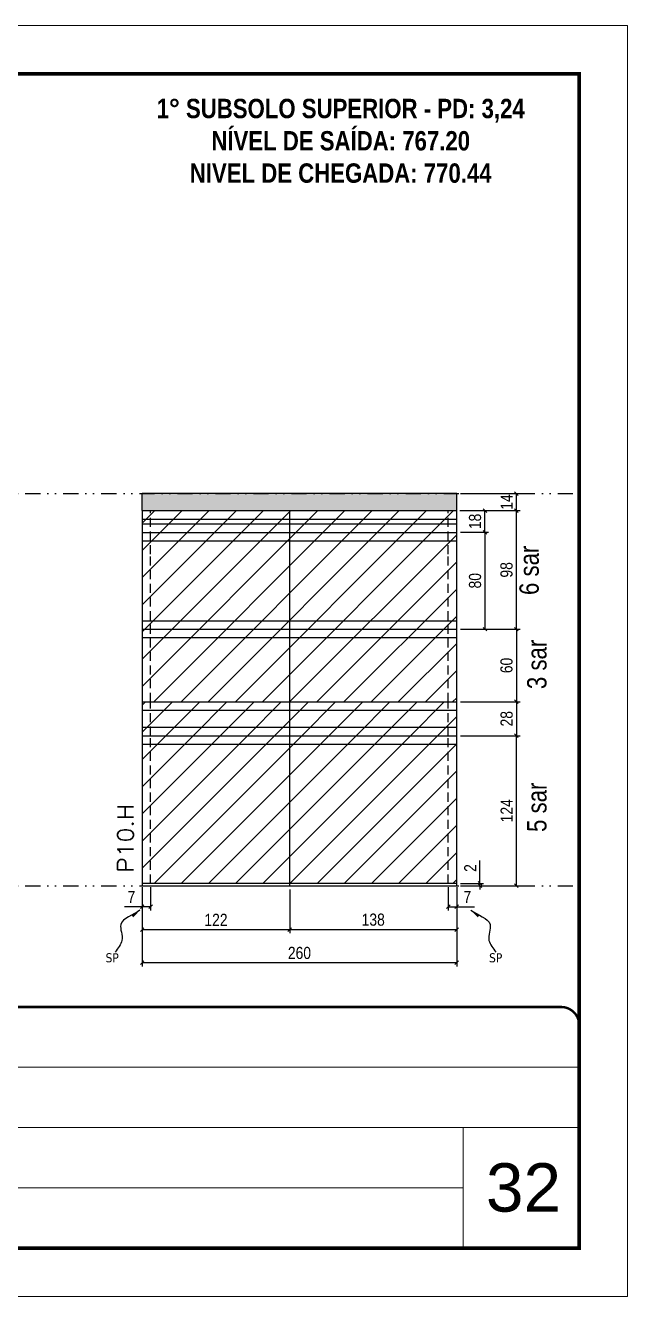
# Model space of a CAD drawing. Extents: x 14400 to 27878, y -21631 to 6985.
# Drawn here: x 20169 to 20667, y -2105 to -1055 of the extents above; entities that cross this region are included whole.
import ezdxf

# ---------------------------------------------------------------- set-up
doc = ezdxf.new("R2010")
doc.units = 0
for name, pattern in [('CONTINUO', [0]), ('DASHED', [0.75, 0.5, -0.25]), ('DIVIDE2', [0.625, 0.25, -0.125, 0, -0.125, 0, -0.125]), ('HIDDEN', [0.375, 0.25, -0.125])]:
    doc.linetypes.add(name, pattern=pattern)
for name, color, linetype, lineweight in [('CARIMBO', 255, 'Continuous', 9), ('Folhas', 255, 'Continuous', 9), ('Hachura', 251, 'Continuous', 9), ('SARRAFO DE PRESSAO', 251, 'DASHED', 9), ('Texto Seção', 7, 'Continuous', 15)]:
    doc.layers.add(name, color=color, linetype=linetype, lineweight=lineweight)
for name, color, linetype in [('COTA', 241, 'Continuous'), ('NOMENCLATURA', 7, 'Continuous'), ('Nível', 160, 'Continuous'), ('Painéis', 200, 'Continuous'), ('SARR_2.2x7', 40, 'Continuous'), ('Sarrafo de Pressão', 42, 'HIDDEN'), ('texto', 7, 'Continuous')]:
    doc.layers.add(name, color=color, linetype=linetype)
doc.styles.add('ARIAL', font='arial.ttf')
doc.styles.add('ARIAL_NARROW', font='ARIALN.TTF', dxfattribs={"height": 0.2})
doc.styles.add('COTA TECNICA', font='techl___.ttf', dxfattribs={"height": 10})
doc.styles.add('COTA TECNICA-50', font='techl___.ttf', dxfattribs={"height": 10})
doc.styles.add('REGUA-120', font='ROMANS.shx', dxfattribs={"height": 15})
doc.styles.add('ROMANC', font='techb___.ttf', dxfattribs={"height": 2.5})
doc.styles.get("Standard").update_dxf_attribs({"font": 'arial.ttf'})
doc.dimstyles.new('COTA PAINEL-50', dxfattribs={"dimtxt": 10, "dimasz": 3, "dimexe": 3, "dimexo": 3, "dimgap": 3, "dimtad": 1, "dimdec": 1, "dimzin": 12, "dimdsep": 46, "dimtxsty": 'COTA TECNICA-50', "dimblk1": 'OBLIQUE', "dimblk2": 'OBLIQUE', "dimsah": 1, "dimcen": 0.9, "dimclrd": 4, "dimclre": 4, "dimclrt": 240, "dimadec": 1, "dimazin": 3, "dimtfac": 1, "dimtdec": 1, "dimtmove": 0, "dimatfit": 3, "dimfxl": 1, "dimtolj": 1, "dimtzin": 12, "dimarcsym": 0})
doc.dimstyles.new('PAINEL', dxfattribs={"dimtxt": 10, "dimasz": 3, "dimexe": 3, "dimexo": 3, "dimgap": 3, "dimtad": 1, "dimdec": 1, "dimzin": 12, "dimdsep": 46, "dimtxsty": 'COTA TECNICA', "dimblk1": 'OBLIQUE', "dimblk2": 'OBLIQUE', "dimsah": 1, "dimcen": 0.9, "dimclrd": 4, "dimclre": 4, "dimclrt": 240, "dimadec": 1, "dimazin": 3, "dimtfac": 1, "dimtdec": 1, "dimtmove": 0, "dimatfit": 3, "dimfxl": 1, "dimtolj": 1, "dimtzin": 12, "dimarcsym": 0})
doc.dimstyles.get("Standard").update_dxf_attribs({"dimtxt": 0.18, "dimasz": 0.18, "dimexe": 0.18, "dimexo": 0.0625, "dimgap": 0.09, "dimtad": 0, "dimtih": 1, "dimtoh": 1, "dimdec": 4, "dimzin": 0, "dimdsep": 46, "dimtxsty": 'Standard', "dimcen": 0.09, "dimadec": 0, "dimazin": 0, "dimtfac": 1, "dimtdec": 4, "dimtofl": 0, "dimtmove": 0, "dimatfit": 3, "dimfxl": 1, "dimtolj": 1, "dimtzin": 0, "dimarcsym": 0})
pattern_1 = [(45, (5676.672, 1148.575), (-11.22532, 11.22532), [])]

# ---------------------------------------------------------------- blocks, each defined once
blk = doc.blocks.new('9999999999')
at = {"color": 30, "linetype": 'CONTINUO'}
for p, q in [((98564.6, 34379.6), (99584, 34379.6)), ((98564.6, 34329.8), (99488, 34329.8)), ((99584, 34329.8), (99488, 34329.8)), ((99488, 34329.8), (99488, 34230.2)), ((98564.6, 34280), (99488, 34280))]:
    blk.add_line(p, q, dxfattribs=at)
at = {"color": 30, "linetype": 'CONTINUO', "const_width": 2}
blk.add_lwpolyline([(99584, 34230.2), (99584, 34414.4, 0.414214), (99569, 34429.4), (98229, 34429.4, 0.414214), (98214, 34414.4), (98214, 34245.2, 0.414214), (98229, 34230.2), (99584, 34230.2)], format="xyb", dxfattribs=at)
at = {"layer": 'Folhas'}
blk.add_lwpolyline([(98139, 34190.2), (99624, 34190.2), (99624, 35240.2), (98139, 35240.2)], close=True, dxfattribs=at)
at = {"layer": 'Folhas', "color": 30, "const_width": 3}
blk.add_lwpolyline([(98214, 34230.2), (99584, 34230.2), (99584, 35200.2), (98214, 35200.2)], close=True, dxfattribs=at)
blk = doc.blocks.new('_Oblique')
at = {"color": 0, "linetype": 'ByBlock', "lineweight": -2}
blk.add_line((-0.5, -0.5), (0.5, 0.5), dxfattribs=at)
blk = doc.blocks.new('*D2233')
at = {"layer": 'COTA', "color": 4, "lineweight": -2, "transparency": 16777216}
for p, q in [((20265.7, -1767), (20265.7, -1832.6)), ((20525.7, -1767), (20525.7, -1832.6)), ((20525.7, -1829.6), (20265.7, -1829.6))]:
    blk.add_line(p, q, dxfattribs=at)
at = {"layer": 'Defpoints', "color": 0, "transparency": 16777216}
for p in [(20265.7, -1764), (20525.7, -1764), (20265.7, -1829.6)]:
    blk.add_point(p, dxfattribs=at)
at = {"layer": 'COTA', "color": 4, "lineweight": -2, "transparency": 16777216, "xscale": 3, "yscale": 3, "zscale": 3, "rotation": 180}
blk.add_blockref('_Oblique', (20265.7, -1829.6), dxfattribs=at)
at = {"layer": 'COTA', "color": 4, "lineweight": -2, "transparency": 16777216, "xscale": 3, "yscale": 3, "zscale": 3}
blk.add_blockref('_Oblique', (20525.7, -1829.6), dxfattribs=at)
at = {"layer": 'COTA', "color": 240, "transparency": 16777216, "insert": (20395.7, -1821.5), "char_height": 10, "attachment_point": 5, "style": 'COTA TECNICA'}
blk.add_mtext('\\A1;260', dxfattribs=at)
blk = doc.blocks.new('*D2234')
at = {"layer": 'COTA', "color": 4, "lineweight": -2, "transparency": 16777216}
for p, q in [((20518.7, -1767), (20518.7, -1786.3)), ((20525.7, -1769), (20525.7, -1786.3)), ((20518.7, -1783.3), (20525.7, -1783.3)), ((20525.7, -1783.3), (20540.4, -1783.3))]:
    blk.add_line(p, q, dxfattribs=at)
at = {"layer": 'Defpoints', "color": 0, "transparency": 16777216}
for p in [(20518.7, -1764), (20525.7, -1766), (20525.7, -1783.3)]:
    blk.add_point(p, dxfattribs=at)
at = {"layer": 'COTA', "color": 4, "lineweight": -2, "transparency": 16777216, "xscale": 3, "yscale": 3, "zscale": 3, "rotation": 180}
blk.add_blockref('_Oblique', (20518.7, -1783.3), dxfattribs=at)
at = {"layer": 'COTA', "color": 4, "lineweight": -2, "transparency": 16777216, "xscale": 3, "yscale": 3, "zscale": 3}
blk.add_blockref('_Oblique', (20525.7, -1783.3), dxfattribs=at)
at = {"layer": 'COTA', "color": 240, "transparency": 16777216, "insert": (20534.5, -1775.2), "char_height": 10, "attachment_point": 5, "style": 'COTA TECNICA-50'}
blk.add_mtext('\\A1;7', dxfattribs=at)
blk = doc.blocks.new('*D2235')
at = {"layer": 'COTA', "color": 4, "lineweight": -2, "transparency": 16777216}
for p, q in [((20265.7, -1769), (20265.7, -1786.3)), ((20272.7, -1767), (20272.7, -1786.3)), ((20265.7, -1783.3), (20251, -1783.3)), ((20272.7, -1783.3), (20265.7, -1783.3))]:
    blk.add_line(p, q, dxfattribs=at)
at = {"layer": 'Defpoints', "color": 0, "transparency": 16777216}
for p in [(20265.7, -1766), (20272.7, -1764), (20265.7, -1783.3)]:
    blk.add_point(p, dxfattribs=at)
at = {"layer": 'COTA', "color": 4, "lineweight": -2, "transparency": 16777216, "xscale": 3, "yscale": 3, "zscale": 3, "rotation": 180}
blk.add_blockref('_Oblique', (20265.7, -1783.3), dxfattribs=at)
at = {"layer": 'COTA', "color": 4, "lineweight": -2, "transparency": 16777216, "xscale": 3, "yscale": 3, "zscale": 3}
blk.add_blockref('_Oblique', (20272.7, -1783.3), dxfattribs=at)
at = {"layer": 'COTA', "color": 240, "transparency": 16777216, "insert": (20256.8, -1775.2), "char_height": 10, "attachment_point": 5, "style": 'COTA TECNICA-50'}
blk.add_mtext('\\A1;7', dxfattribs=at)
blk = doc.blocks.new('*D2236')
at = {"layer": 'COTA', "color": 4, "lineweight": -2, "transparency": 16777216}
for p, q in [((20544.9, -1764), (20544.9, -1745.2)), ((20528.7, -1764), (20547.9, -1764)), ((20528.7, -1766), (20547.9, -1766)), ((20544.9, -1766), (20544.9, -1764)), ((20544.9, -1766), (20544.9, -1769))]:
    blk.add_line(p, q, dxfattribs=at)
at = {"layer": 'Defpoints', "color": 0, "transparency": 16777216}
for p in [(20525.7, -1764), (20525.7, -1766), (20544.9, -1766)]:
    blk.add_point(p, dxfattribs=at)
at = {"layer": 'COTA', "color": 4, "lineweight": -2, "transparency": 16777216, "xscale": 3, "yscale": 3, "zscale": 3}
for p, rotation in [((20544.9, -1764), 270), ((20544.9, -1766), 90)]:
    blk.add_blockref('_Oblique', p, dxfattribs=dict(at, rotation=rotation))
at = {"layer": 'COTA', "color": 240, "transparency": 16777216, "insert": (20536.9, -1751.3), "char_height": 10, "attachment_point": 5, "rotation": 90, "style": 'COTA TECNICA-50'}
blk.add_mtext('\\A1;2', dxfattribs=at)
blk = doc.blocks.new('*D2237')
at = {"layer": 'COTA', "color": 4, "lineweight": -2, "transparency": 16777216}
for p, q in [((20528.7, -1442), (20578.1, -1442)), ((20575.1, -1456), (20575.1, -1442)), ((20528.7, -1456), (20578.1, -1456))]:
    blk.add_line(p, q, dxfattribs=at)
at = {"layer": 'Defpoints', "color": 0, "transparency": 16777216}
for p in [(20525.7, -1442), (20575.1, -1442), (20525.7, -1456)]:
    blk.add_point(p, dxfattribs=at)
at = {"layer": 'COTA', "color": 4, "lineweight": -2, "transparency": 16777216, "xscale": 3, "yscale": 3, "zscale": 3}
for p, rotation in [((20575.1, -1442), 90), ((20575.1, -1456), 270)]:
    blk.add_blockref('_Oblique', p, dxfattribs=dict(at, rotation=rotation))
at = {"layer": 'COTA', "color": 240, "transparency": 16777216, "insert": (20567, -1449), "char_height": 10, "attachment_point": 5, "rotation": 90, "style": 'COTA TECNICA-50'}
blk.add_mtext('\\A1;14', dxfattribs=at)
blk = doc.blocks.new('*D2238')
at = {"layer": 'COTA', "color": 4, "linetype": 'ByBlock', "lineweight": -2, "transparency": 16777216}
for p, q in [((20528.7, -1642), (20578.1, -1642)), ((20575.1, -1766), (20575.1, -1642)), ((20528.7, -1766), (20578.1, -1766))]:
    blk.add_line(p, q, dxfattribs=at)
at = {"layer": 'Defpoints', "color": 0, "linetype": 'ByBlock', "transparency": 16777216}
for p in [(20525.7, -1642), (20575.1, -1642), (20525.7, -1766)]:
    blk.add_point(p, dxfattribs=at)
at = {"layer": 'COTA', "color": 4, "linetype": 'ByBlock', "lineweight": -2, "transparency": 16777216, "xscale": 3, "yscale": 3, "zscale": 3}
for p, rotation in [((20575.1, -1642), 90), ((20575.1, -1766), 270)]:
    blk.add_blockref('_Oblique', p, dxfattribs=dict(at, rotation=rotation))
at = {"layer": 'COTA', "color": 240, "linetype": 'ByBlock', "transparency": 16777216, "insert": (20567, -1704), "char_height": 10, "attachment_point": 5, "rotation": 90, "style": 'COTA TECNICA'}
blk.add_mtext('\\A1;124', dxfattribs=at)
blk = doc.blocks.new('*D2239')
at = {"layer": 'COTA', "color": 4, "linetype": 'ByBlock', "lineweight": -2, "transparency": 16777216}
for p, q in [((20528.7, -1642), (20578.1, -1642)), ((20575.1, -1766), (20575.1, -1642)), ((20528.7, -1766), (20578.1, -1766))]:
    blk.add_line(p, q, dxfattribs=at)
at = {"layer": 'Defpoints', "color": 0, "linetype": 'ByBlock', "transparency": 16777216}
for p in [(20525.7, -1642), (20575.1, -1642), (20525.7, -1766)]:
    blk.add_point(p, dxfattribs=at)
at = {"layer": 'COTA', "color": 4, "linetype": 'ByBlock', "lineweight": -2, "transparency": 16777216, "xscale": 3, "yscale": 3, "zscale": 3}
for p, rotation in [((20575.1, -1642), 90), ((20575.1, -1766), 270)]:
    blk.add_blockref('_Oblique', p, dxfattribs=dict(at, rotation=rotation))
at = {"layer": 'COTA', "color": 240, "linetype": 'ByBlock', "transparency": 16777216, "insert": (20567, -1704), "char_height": 10, "attachment_point": 5, "rotation": 90, "style": 'COTA TECNICA'}
blk.add_mtext('\\A1;124', dxfattribs=at)
blk = doc.blocks.new('*D2240')
at = {"layer": 'COTA', "color": 4, "lineweight": -2, "transparency": 16777216}
for p, q in [((20387.7, -1769), (20387.7, -1805.2)), ((20525.7, -1769), (20525.7, -1805.2)), ((20387.7, -1802.2), (20525.7, -1802.2))]:
    blk.add_line(p, q, dxfattribs=at)
at = {"layer": 'Defpoints', "color": 0, "transparency": 16777216}
for p in [(20387.7, -1766), (20525.7, -1766), (20525.7, -1802.2)]:
    blk.add_point(p, dxfattribs=at)
at = {"layer": 'COTA', "color": 4, "lineweight": -2, "transparency": 16777216, "xscale": 3, "yscale": 3, "zscale": 3, "rotation": 180}
blk.add_blockref('_Oblique', (20387.7, -1802.2), dxfattribs=at)
at = {"layer": 'COTA', "color": 4, "lineweight": -2, "transparency": 16777216, "xscale": 3, "yscale": 3, "zscale": 3}
blk.add_blockref('_Oblique', (20525.7, -1802.2), dxfattribs=at)
at = {"layer": 'COTA', "color": 240, "transparency": 16777216, "insert": (20456.7, -1794), "char_height": 10, "attachment_point": 5, "style": 'COTA TECNICA'}
blk.add_mtext('\\A1;138', dxfattribs=at)
blk = doc.blocks.new('*D2241')
at = {"layer": 'COTA', "color": 4, "lineweight": -2, "transparency": 16777216}
for p, q in [((20265.7, -1769), (20265.7, -1805.2)), ((20387.7, -1769), (20387.7, -1805.2)), ((20265.7, -1802.2), (20387.7, -1802.2))]:
    blk.add_line(p, q, dxfattribs=at)
at = {"layer": 'Defpoints', "color": 0, "transparency": 16777216}
for p in [(20265.7, -1766), (20387.7, -1766), (20387.7, -1802.2)]:
    blk.add_point(p, dxfattribs=at)
at = {"layer": 'COTA', "color": 4, "lineweight": -2, "transparency": 16777216, "xscale": 3, "yscale": 3, "zscale": 3, "rotation": 180}
blk.add_blockref('_Oblique', (20265.7, -1802.2), dxfattribs=at)
at = {"layer": 'COTA', "color": 4, "lineweight": -2, "transparency": 16777216, "xscale": 3, "yscale": 3, "zscale": 3}
blk.add_blockref('_Oblique', (20387.7, -1802.2), dxfattribs=at)
at = {"layer": 'COTA', "color": 240, "transparency": 16777216, "insert": (20326.7, -1794.1), "char_height": 10, "attachment_point": 5, "style": 'COTA TECNICA'}
blk.add_mtext('\\A1;122', dxfattribs=at)
blk = doc.blocks.new('*D2242')
at = {"layer": 'COTA', "color": 4, "lineweight": -2, "transparency": 16777216}
for p, q in [((20528.4, -1456), (20578.1, -1456)), ((20575.1, -1554), (20575.1, -1456)), ((20528.7, -1554), (20578.1, -1554))]:
    blk.add_line(p, q, dxfattribs=at)
at = {"layer": 'Defpoints', "color": 0, "transparency": 16777216}
for p in [(20525.4, -1456), (20575.1, -1456), (20525.7, -1554)]:
    blk.add_point(p, dxfattribs=at)
at = {"layer": 'COTA', "color": 4, "lineweight": -2, "transparency": 16777216, "xscale": 3, "yscale": 3, "zscale": 3}
for p, rotation in [((20575.1, -1456), 90), ((20575.1, -1554), 270)]:
    blk.add_blockref('_Oblique', p, dxfattribs=dict(at, rotation=rotation))
at = {"layer": 'COTA', "color": 240, "transparency": 16777216, "insert": (20566.9, -1505), "char_height": 10, "attachment_point": 5, "rotation": 90, "style": 'COTA TECNICA'}
blk.add_mtext('\\A1;98', dxfattribs=at)
blk = doc.blocks.new('*D2243')
at = {"layer": 'COTA', "color": 4, "lineweight": -2, "transparency": 16777216}
for p, q in [((20528.7, -1614), (20578.1, -1614)), ((20575.1, -1614), (20575.1, -1642)), ((20528.7, -1642), (20578.1, -1642))]:
    blk.add_line(p, q, dxfattribs=at)
at = {"layer": 'Defpoints', "color": 0, "transparency": 16777216}
for p in [(20525.7, -1614), (20525.7, -1642), (20575.1, -1642)]:
    blk.add_point(p, dxfattribs=at)
at = {"layer": 'COTA', "color": 4, "lineweight": -2, "transparency": 16777216, "xscale": 3, "yscale": 3, "zscale": 3}
for p, rotation in [((20575.1, -1614), 90), ((20575.1, -1642), 270)]:
    blk.add_blockref('_Oblique', p, dxfattribs=dict(at, rotation=rotation))
at = {"layer": 'COTA', "color": 240, "transparency": 16777216, "insert": (20567, -1628), "char_height": 10, "attachment_point": 5, "rotation": 90, "style": 'COTA TECNICA'}
blk.add_mtext('\\A1;28', dxfattribs=at)
blk = doc.blocks.new('*D2244')
at = {"layer": 'COTA', "color": 4, "lineweight": -2, "transparency": 16777216}
for p, q in [((20528.7, -1554), (20578.1, -1554)), ((20575.1, -1554), (20575.1, -1614)), ((20528.7, -1614), (20578.1, -1614))]:
    blk.add_line(p, q, dxfattribs=at)
at = {"layer": 'Defpoints', "color": 0, "transparency": 16777216}
for p in [(20525.7, -1554), (20525.7, -1614), (20575.1, -1614)]:
    blk.add_point(p, dxfattribs=at)
at = {"layer": 'COTA', "color": 4, "lineweight": -2, "transparency": 16777216, "xscale": 3, "yscale": 3, "zscale": 3}
for p, rotation in [((20575.1, -1554), 90), ((20575.1, -1614), 270)]:
    blk.add_blockref('_Oblique', p, dxfattribs=dict(at, rotation=rotation))
at = {"layer": 'COTA', "color": 240, "transparency": 16777216, "insert": (20566.9, -1584), "char_height": 10, "attachment_point": 5, "rotation": 90, "style": 'COTA TECNICA'}
blk.add_mtext('\\A1;60', dxfattribs=at)
blk = doc.blocks.new('*D2245')
at = {"layer": 'COTA', "color": 4, "lineweight": -2, "transparency": 16777216}
for p, q in [((20528.4, -1456), (20552, -1456)), ((20549, -1474), (20549, -1456)), ((20528.7, -1474), (20552, -1474))]:
    blk.add_line(p, q, dxfattribs=at)
at = {"layer": 'Defpoints', "color": 0, "transparency": 16777216}
for p in [(20525.4, -1456), (20549, -1456), (20525.7, -1474)]:
    blk.add_point(p, dxfattribs=at)
at = {"layer": 'COTA', "color": 4, "lineweight": -2, "transparency": 16777216, "xscale": 3, "yscale": 3, "zscale": 3}
for p, rotation in [((20549, -1456), 90), ((20549, -1474), 270)]:
    blk.add_blockref('_Oblique', p, dxfattribs=dict(at, rotation=rotation))
at = {"layer": 'COTA', "color": 240, "transparency": 16777216, "insert": (20540.9, -1465), "char_height": 10, "attachment_point": 5, "rotation": 90, "style": 'COTA TECNICA'}
blk.add_mtext('\\A1;18', dxfattribs=at)
blk = doc.blocks.new('*D2246')
at = {"layer": 'COTA', "color": 4, "lineweight": -2, "transparency": 16777216}
for p, q in [((20528.7, -1474), (20552, -1474)), ((20549, -1474), (20549, -1554)), ((20528.7, -1554), (20552, -1554))]:
    blk.add_line(p, q, dxfattribs=at)
at = {"layer": 'Defpoints', "color": 0, "transparency": 16777216}
for p in [(20525.7, -1474), (20525.7, -1554), (20549, -1554)]:
    blk.add_point(p, dxfattribs=at)
at = {"layer": 'COTA', "color": 4, "lineweight": -2, "transparency": 16777216, "xscale": 3, "yscale": 3, "zscale": 3}
for p, rotation in [((20549, -1474), 90), ((20549, -1554), 270)]:
    blk.add_blockref('_Oblique', p, dxfattribs=dict(at, rotation=rotation))
at = {"layer": 'COTA', "color": 240, "transparency": 16777216, "insert": (20540.9, -1514), "char_height": 10, "attachment_point": 5, "rotation": 90, "style": 'COTA TECNICA'}
blk.add_mtext('\\A1;80', dxfattribs=at)

msp = doc.modelspace()

# ---------------------------------------------------------------- hatches: boundary and pattern name
at = {"layer": 'COTA', "linetype": 'ByBlock'}
h = msp.add_hatch(dxfattribs=at)
h.set_pattern_fill('AR-CONC', color=256, scale=0.03)
h.set_pattern_definition([(50, (14823.6005, -12465.458), (5.46554, -0.4781726), [0.5715, -6.2865]), (355, (14823.6005, -12465.458), (-1.0573026, 5.7317054), [0.4572, -5.0292175]), (100.451445, (14824.056, -12465.498), (4.4082374, 5.2535326), [0.4857003, -5.3427073]), (46.1842, (14823.6005, -12463.934), (8.1323712, -1.26127), [0.85725, -9.42975]), (96.63556, (14824.278, -12464.039), (7.122124, 7.4227837), [0.7285507, -8.014068]), (351.18415, (14823.6005, -12463.934), (7.122124, 7.422784), [0.685799, -7.543792]), (21, (14824.3625, -12464.315), (4.5484317, -3.067956), [0.5715, -6.2865]), (326, (14824.3625, -12464.315), (1.8540609, 5.525639), [0.4572, -5.0292]), (71.451445, (14824.7415, -12464.5706), (6.4024926, 2.457683), [0.4857003, -5.3426981]), (37.5, (14823.6005, -12465.458), (0.0926581, 2.53665117), [0, -4.96824, 0, -5.1054, 0, -5.04825]), (7.5, (14823.6005, -12465.458), (2.0045899, 3.00541724), [0, -2.91084, 0, -4.85394, 0, -1.92405]), (327.5, (14821.9012, -12465.458), (4.06771786, -0.17186232), [0, -1.905, 0, -5.9436, 0, -7.8867]), (317.5, (14821.1392, -12465.458), (4.4438754, 0.7627947), [0, -2.4765, 0, -3.94716, 0, -5.6007])])
h.paths.add_polyline_path([(20525.68, -1456.02), (20525.68, -1442.02), (20265.68, -1442.02), (20265.68, -1456.02)])
at = {"layer": 'Hachura'}
h = msp.add_hatch(dxfattribs=at)
h.set_pattern_fill('ANSI31', color=256, scale=5)
h.paths.add_polyline_path([(19481.4, -1552.02), (19359.4, -1552.02), (19359.4, -1642.02), (19481.4, -1642.02)])
h.paths.add_polyline_path([(19559.4, -1534.02), (19481.4, -1534.02), (19481.4, -1552.02), (19559.4, -1552.02)])
h.paths.add_polyline_path([(19481.4, -1534.02), (19359.4, -1534.02), (19359.4, -1552.02), (19481.4, -1552.02)])
h.paths.add_polyline_path([(19559.4, -1552.02), (19481.4, -1552.02), (19481.4, -1642.02), (19559.4, -1642.02)])
h.paths.add_polyline_path([(19931.53, -1534.02), (19693.53, -1534.02), (19693.53, -1642.02), (19931.53, -1642.02)])
h.paths.add_polyline_path([(20113.37, -1506.04), (20094.37, -1506.04), (20094.37, -1614.02), (20113.37, -1614.02)])
h.paths.add_polyline_path([(20387.68, -1554.02), (20265.68, -1554.02), (20265.68, -1614.02), (20387.68, -1614.02)])
h.paths.add_polyline_path([(20525.68, -1554.02), (20387.68, -1554.02), (20387.68, -1614.02), (20525.68, -1614.02)])
h.paths.add_polyline_path([(20525.68, -1474.02), (20387.68, -1474.02), (20387.68, -1554.02), (20525.68, -1554.02)])
h.paths.add_polyline_path([(20387.68, -1474.02), (20265.68, -1474.02), (20265.68, -1554.02), (20387.68, -1554.02)])
h.paths.add_polyline_path([(20387.68, -1456.02), (20265.68, -1456.02), (20265.68, -1474.02), (20387.68, -1474.02)])
h.paths.add_polyline_path([(20525.68, -1456.02), (20387.68, -1456.02), (20387.68, -1474.02), (20525.68, -1474.02)])
h = msp.add_hatch(dxfattribs=at)
h.set_pattern_fill('ANSI31', color=256, scale=5)
h.set_pattern_definition(pattern_1)
h.paths.add_polyline_path([(20387.68, -1642.02), (20387.68, -1614.02), (20265.68, -1614.02), (20265.68, -1642.02)])
h = msp.add_hatch(dxfattribs=at)
h.set_pattern_fill('ANSI31', color=256, scale=5)
h.set_pattern_definition(pattern_1)
h.paths.add_polyline_path([(20387.68, -1614.02), (20387.68, -1642.02), (20525.68, -1642.02), (20525.68, -1614.02)])
h = msp.add_hatch(dxfattribs=at)
h.set_pattern_fill('ANSI31', color=256, scale=5)
h.set_pattern_definition(pattern_1)
h.paths.add_polyline_path([(20265.68, -1764.02), (20387.68, -1764.02), (20387.68, -1642.02), (20265.68, -1642.02)])
h = msp.add_hatch(dxfattribs=at)
h.set_pattern_fill('ANSI31', color=256, scale=5)
h.set_pattern_definition(pattern_1)
h.paths.add_polyline_path([(20525.68, -1764.02), (20525.68, -1642.02), (20387.68, -1642.02), (20387.68, -1764.02)])

# ---------------------------------------------------------------- linework, layer by layer
at = {"layer": 'COTA', "linetype": 'ByBlock'}
for p, q in [((20525.68, -1442.02), (20265.68, -1442.02)), ((20265.68, -1456.02), (20265.68, -1442.02)), ((20525.68, -1456.02), (20525.68, -1442.02))]:
    msp.add_line(p, q, dxfattribs=at)
at = {"layer": 'Nível', "color": 4, "linetype": 'DIVIDE2', "ltscale": 50}
for p, q in [((19256.97, -1442.02), (20626.97, -1442.02)), ((19256.97, -1766.02), (20626.97, -1766.02))]:
    msp.add_line(p, q, dxfattribs=at)
at = {"layer": 'Painéis'}
for p, q in [((20265.68, -1456.02), (20265.68, -1764.02)), ((20265.68, -1456.02), (20525.68, -1456.02)), ((20387.68, -1766.02), (20387.68, -1456.02)), ((20525.68, -1764.02), (20525.68, -1456.02)), ((20265.68, -1474.02), (20525.68, -1474.02)), ((20265.68, -1554.02), (20525.68, -1554.02)), ((20265.68, -1614.02), (20525.68, -1614.02)), ((20265.68, -1642.02), (20525.68, -1642.02))]:
    msp.add_line(p, q, dxfattribs=at)
msp.add_lwpolyline([(20525.68, -1764.02), (20265.68, -1764.02), (20265.68, -1766.02), (20525.68, -1766.02)], close=True, dxfattribs=at)
at = {"layer": 'SARR_2.2x7'}
for p, q in [((20265.68, -1463.02), (20525.68, -1463.02)), ((20265.68, -1467.02), (20525.68, -1467.02)), ((20265.68, -1481.02), (20525.68, -1481.02)), ((20265.68, -1547.02), (20525.68, -1547.02)), ((20265.68, -1561.02), (20525.68, -1561.02)), ((20265.68, -1621.02), (20525.68, -1621.02)), ((20265.68, -1635.02), (20525.68, -1635.02)), ((20265.68, -1649.02), (20525.68, -1649.02))]:
    msp.add_line(p, q, dxfattribs=at)
at = {"layer": 'Sarrafo de Pressão', "ltscale": 30}
for p, q in [((20272.68, -1492.02), (20272.68, -1456.02)), ((20518.68, -1492.02), (20518.68, -1456.02)), ((20272.68, -1614.02), (20272.68, -1492.02)), ((20518.68, -1614.02), (20518.68, -1492.02)), ((20272.68, -1642.02), (20272.68, -1614.02)), ((20518.68, -1642.02), (20518.68, -1614.02)), ((20272.68, -1764.02), (20272.68, -1642.02)), ((20518.68, -1764.02), (20518.68, -1642.02))]:
    msp.add_line(p, q, dxfattribs=at)

# ---------------------------------------------------------------- block references
at = {"layer": 'SARRAFO DE PRESSAO', "color": 6, "linetype": 'ByBlock'}
msp.add_blockref('9999999999', (-78957.01, -36295.5), dxfattribs=at)

# ---------------------------------------------------------------- texts
at = {"layer": 'CARIMBO', "style": 'ARIAL'}
msp.add_text('32', height=40, dxfattribs=at).set_placement((20549.83, -2035.15))
at = {"layer": 'NOMENCLATURA', "style": 'ARIAL_NARROW'}
for s, p in [('6 sar', (20593.54, -1525.79)), ('3 sar', (20599.93, -1603.5)), ('5 sar', (20599.93, -1721.5))]:
    msp.add_text(s, height=16, rotation=90, dxfattribs=at).set_placement(p)
at = {"layer": 'NOMENCLATURA', "color": 2, "insert": (20429.81, -1089.24), "char_height": 16, "attachment_point": 2, "style": 'ROMANC'}
msp.add_mtext_dynamic_manual_height_columns('\\P1° SUBSOLO SUPERIOR - PD: 3,24\\PNÍVEL DE SAÍDA: 767.20\\PNIVEL DE CHEGADA: 770.44', width=432.3511, gutter_width=1, heights=[0], dxfattribs=at)
at = {"layer": 'texto', "color": 0, "char_height": 7.5, "attachment_point": 5}
for insert in [(20240.91, -1825.51), (20557.93, -1825.51)]:
    msp.add_mtext('{\\fTahoma|b0|i0|c0|p34;\\C4;SP}', dxfattribs=dict(at, insert=insert))
at = {"layer": 'Texto Seção', "style": 'REGUA-120', "width": 1.1}
msp.add_text('P10.H', height=13, rotation=90, dxfattribs=at).set_placement((20258.43, -1755.25))

# ---------------------------------------------------------------- dimensions: what is measured, and where the dimension line sits
at = {"layer": 'COTA'}
for base, p1, p2, picture, middle in [((20575.05, -1442.02), (20525.68, -1456.02), (20525.68, -1442.02), '*D2237', (20575.05, -1449.02)), ((20544.94, -1766.02), (20525.68, -1764.02), (20525.68, -1766.02), '*D2236', (20544.94, -1751.27))]:
    dim = msp.add_linear_dim(base=base, p1=p1, p2=p2, angle=90, dimstyle='COTA PAINEL-50', dxfattribs=at)
    dim.commit()
    dim.dimension.update_dxf_attribs({"geometry": picture, "text_midpoint": middle, "dimtype": 160})
for base, p1, p2, angle, dimstyle, picture, middle in [((20575.05, -1456.02), (20525.68, -1554.02), (20525.45, -1456.02), 90, 'PAINEL', '*D2242', (20566.95, -1505.02)), ((20549.01, -1456.02), (20525.68, -1474.02), (20525.45, -1456.02), 90, 'PAINEL', '*D2245', (20540.91, -1465.02)), ((20549.01, -1554.02), (20525.68, -1474.02), (20525.68, -1554.02), 90, 'PAINEL', '*D2246', (20540.89, -1514.02)), ((20575.05, -1614.02), (20525.68, -1554.02), (20525.68, -1614.02), 90, 'PAINEL', '*D2244', (20566.95, -1584.02)), ((20575.05, -1642.02), (20525.68, -1614.02), (20525.68, -1642.02), 90, 'PAINEL', '*D2243', (20566.96, -1628.02)), ((20265.68, -1783.26), (20272.68, -1764.02), (20265.68, -1766.02), 180, 'COTA PAINEL-50', '*D2235', (20256.82, -1775.18))]:
    dim = msp.add_linear_dim(base=base, p1=p1, p2=p2, angle=angle, dimstyle=dimstyle, dxfattribs=at)
    dim.commit()
    dim.dimension.update_dxf_attribs({"geometry": picture, "text_midpoint": middle})
at = {"layer": 'COTA', "linetype": 'ByBlock'}
for picture in ['*D2238', '*D2239']:
    dim = msp.add_aligned_dim(p1=(20525.68, -1766.02), p2=(20525.68, -1642.02), distance=-49.37, dimstyle='PAINEL', dxfattribs=at)
    dim.commit()
    dim.dimension.update_dxf_attribs({"geometry": picture, "text_midpoint": (20566.98, -1704.02)})
at = {"layer": 'COTA'}
dim = msp.add_linear_dim(base=(20265.68, -1829.63), p1=(20525.68, -1764.02), p2=(20265.68, -1764.02), angle=180, dimstyle='PAINEL', override={"dimarcsym": 2}, dxfattribs=at)
dim.commit()
dim.dimension.update_dxf_attribs({"geometry": '*D2233', "text_midpoint": (20395.68, -1821.53)})
for base, p1, p2, dimstyle, picture, middle in [((20387.68, -1802.2), (20265.68, -1766.02), (20387.68, -1766.02), 'PAINEL', '*D2241', (20326.68, -1794.14)), ((20525.68, -1783.26), (20518.68, -1764.02), (20525.68, -1766.02), 'COTA PAINEL-50', '*D2234', (20534.55, -1775.18))]:
    dim = msp.add_linear_dim(base=base, p1=p1, p2=p2, dimstyle=dimstyle, dxfattribs=at)
    dim.commit()
    dim.dimension.update_dxf_attribs({"geometry": picture, "text_midpoint": middle})
dim = msp.add_linear_dim(base=(20525.68, -1802.2), p1=(20387.68, -1766.02), p2=(20525.68, -1766.02), dimstyle='PAINEL', override={"dimtmove": 1}, dxfattribs=at)
dim.commit()
dim.dimension.update_dxf_attribs({"geometry": '*D2240', "text_midpoint": (20456.68, -1793.95)})

# ---------------------------------------------------------------- leaders
at = {"layer": 'COTA', "path_type": 1}
for points in [[(20263.85, -1786.2), (20248.07, -1798.03), (20248.99, -1811.04), (20243.44, -1820.82)], [(20537.51, -1786.2), (20553.3, -1798.03), (20552.37, -1811.04), (20557.92, -1820.82)]]:
    msp.add_leader(points, dimstyle='Standard', override={"dimasz": 8}, dxfattribs=at)

doc.saveas('drawing.dxf')
